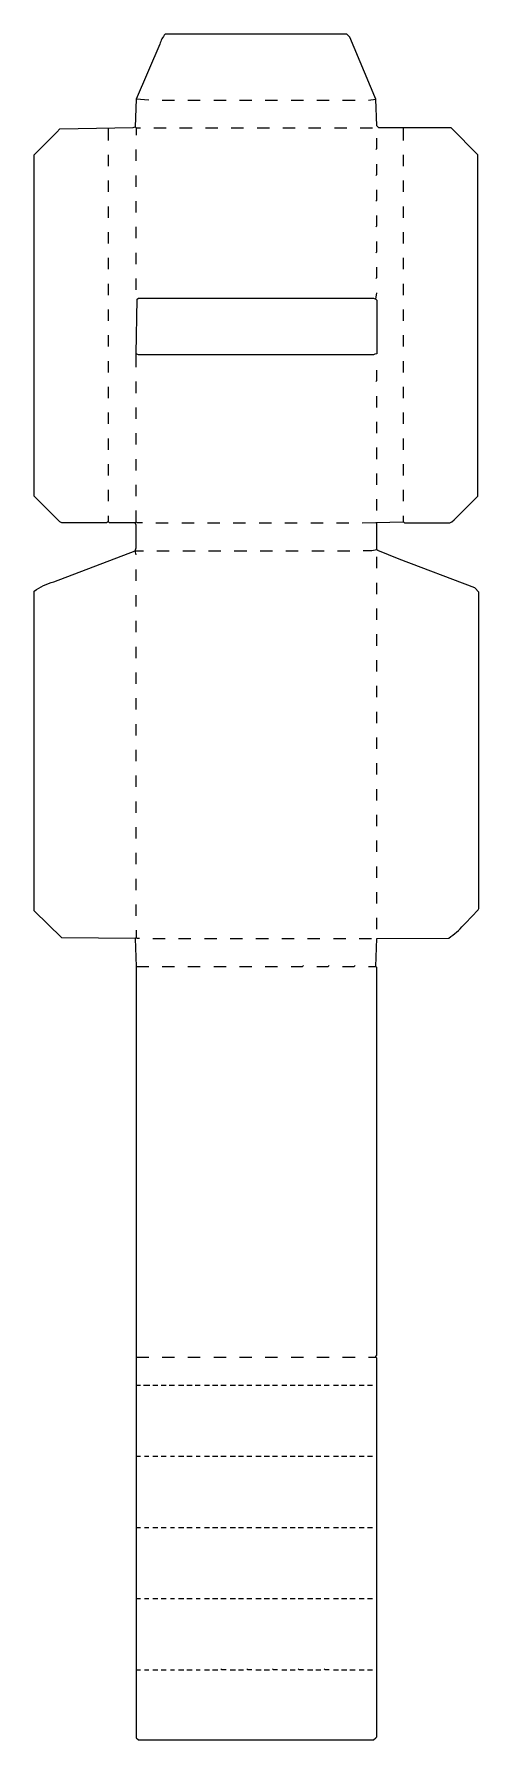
# Model space of a CAD drawing. Extents: x 24 to 455, y 85 to 1739.
import ezdxf

# ---------------------------------------------------------------- set-up
doc = ezdxf.new("R2010")
doc.units = 0
doc.layers.get('0').update_dxf_attribs({"linetype": 'CONTINUOUS'})

msp = doc.modelspace()

# ---------------------------------------------------------------- linework, layer by layer
at = {"color": 250, "linetype": 'CONTINUOUS'}
for points in [[(342, 1265), (382, 1266), (383, 1265), (427, 1265), (428.9, 1266.2), (431, 1268), (454, 1291), (454, 1622), (428, 1648), (358, 1648), (356, 1650), (355, 1676), (354.2, 1678.1), (330, 1736), (327, 1739), (151, 1739, 0.106852), (145.8, 1729.1), (123, 1676), (122, 1649), (123, 1648), (123, 1641)], [(122, 862), (50.9, 862.8), (24, 889), (24, 1199, -0.093609), (43.1, 1207.8), (122, 1238), (130, 1238)], [(123, 870), (123, 863), (122, 862), (123, 835), (123, 456), (123, 429), (123, 360), (123, 291), (123, 222), (123, 153), (123, 87), (125, 85), (353, 85), (355, 87), (356, 88), (356, 455), (355, 456), (355.2, 456.9), (356, 458), (356, 834), (355, 835), (356, 862), (426, 862.5, 0.063045), (440, 875), (442, 877), (454.2, 889.9), (455, 891), (455, 1198), (451, 1202), (377.9, 1229.8), (357.1, 1238.2), (356, 1239, -0.085202), (343, 1238)]]:
    msp.add_lwpolyline(points, format="xyb", dxfattribs=at)
for points in [[(135, 1675), (123, 1676)], [(148, 1675), (160, 1675)], [(173, 1675), (185, 1675)], [(198, 1675), (210, 1675)], [(223, 1675), (235, 1675)], [(248, 1675), (260, 1675)], [(273, 1675), (285, 1675)], [(298, 1675), (310, 1675)], [(323, 1675), (335, 1675)], [(348, 1675), (355, 1676)], [(122, 1265), (97, 1265), (96, 1266), (95.1, 1265.8), (94, 1265), (51, 1265), (49, 1266), (24, 1291), (24, 1622), (46, 1644), (49, 1647), (120, 1648.5), (122, 1649), (123, 1648), (127, 1648)], [(96, 1636), (96, 1648)], [(140, 1648), (152, 1648)], [(165, 1648), (177, 1648)], [(190, 1648), (202, 1648)], [(215, 1648), (227, 1648)], [(240, 1648), (252, 1648)], [(265, 1648), (277, 1648)], [(290, 1648), (302, 1648)], [(315, 1648), (327, 1648)], [(340, 1648), (352, 1648)], [(382, 1636), (382, 1648)], [(96, 1611), (96, 1622)], [(123, 1616), (123, 1627)], [(382, 1611), (382, 1622)], [(96, 1586), (96, 1597)], [(123, 1591), (123, 1602)], [(382, 1586), (382, 1597)], [(96, 1561), (96, 1572)], [(123, 1566), (123, 1577)], [(382, 1561), (382, 1572)], [(96, 1536), (96, 1547)], [(123, 1541), (123, 1552)], [(382, 1536), (382, 1547)], [(96, 1511), (96, 1522)], [(123, 1516), (123, 1527)], [(382, 1511), (382, 1522)], [(96, 1486), (96, 1497)], [(123, 1491), (123, 1502)], [(382, 1486), (382, 1497)], [(123, 1416), (123, 1429), (124, 1482), (125, 1483), (353, 1483), (355, 1482), (356, 1481), (356, 1429), (354.1, 1428.7), (353, 1428), (125, 1428), (123, 1429)], [(96, 1461), (96, 1472)], [(382, 1461), (382, 1472)], [(96, 1436), (96, 1447)], [(382, 1436), (382, 1447)], [(96, 1411), (96, 1422)], [(382, 1411), (382, 1422)], [(96, 1386), (96, 1397)], [(123, 1391), (123, 1402)], [(382, 1386), (382, 1397)], [(123, 1366), (123, 1377)], [(96, 1361), (96, 1372)], [(382, 1361), (382, 1372)], [(96, 1336), (96, 1347)], [(123, 1341), (123, 1352)], [(382, 1336), (382, 1347)], [(123, 1316), (123, 1327)], [(96, 1311), (96, 1322)], [(382, 1311), (382, 1322)], [(96, 1286), (96, 1297)], [(123, 1291), (123, 1302)], [(382, 1286), (382, 1297)], [(123, 1234), (122, 1238), (123, 1241), (123, 1263), (122, 1265), (123, 1266), (123, 1277)], [(96, 1266), (96, 1272)], [(129, 1265), (124, 1265), (123, 1266)], [(142, 1265), (154, 1265)], [(167, 1265), (179, 1265)], [(192, 1265), (204, 1265)], [(217, 1265), (229, 1265)], [(242, 1265), (254, 1265)], [(267, 1265), (279, 1265)], [(292, 1265), (304, 1265)], [(317, 1265), (329, 1265)], [(356, 1239), (356, 1265)], [(382, 1266), (382, 1272)], [(123, 1209), (123, 1220)], [(123, 1184), (123, 1195)], [(123, 1159), (123, 1170)], [(123, 1134), (123, 1145)], [(123, 1109), (123, 1120)], [(123, 1084), (123, 1095)], [(123, 1059), (123, 1070)], [(123, 1034), (123, 1045)], [(123, 1009), (123, 1020)], [(123, 984), (123, 995)], [(123, 959), (123, 970)], [(123, 934), (123, 945)], [(123, 909), (123, 920)], [(123, 884), (123, 895)], [(126, 862), (124, 862), (123, 863)], [(139, 862), (151, 862)], [(164, 862), (176, 862)], [(189, 862), (201, 862)], [(214, 862), (226, 862)], [(239, 862), (251, 862)], [(264, 862), (276, 862)], [(289, 862), (301, 862)], [(314, 862), (326, 862)], [(339, 862), (351, 862)], [(123, 456), (135, 456)], [(148, 456), (160, 456)], [(173, 456), (185, 456)], [(198, 456), (210, 456)], [(223, 456), (235, 456)], [(248, 456), (260, 456)], [(273, 456), (285, 456)], [(298, 456), (310, 456)], [(323, 456), (335, 456)], [(348, 456), (355, 456)], [(123, 429), (127, 429)], [(139, 429), (144, 429)], [(147, 429), (152, 429)], [(164, 429), (169, 429)], [(172, 429), (177, 429)], [(189, 429), (194, 429)], [(197, 429), (202, 429)], [(214, 429), (219, 429)], [(222, 429), (227, 429)], [(230, 429), (235, 429)], [(239, 429), (244, 429)], [(247, 429), (252, 429)], [(255, 429), (260, 429)], [(264, 429), (269, 429)], [(272, 429), (277, 429)], [(280, 429), (285, 429)], [(289, 429), (294, 429)], [(297, 429), (302, 429)], [(305, 429), (310, 429)], [(314, 429), (319, 429)], [(322, 429), (327, 429)], [(330, 429), (335, 429)], [(339, 429), (344, 429)], [(347, 429), (352, 429)], [(123, 360), (127, 360)], [(131, 360), (135, 360)], [(139, 360), (144, 360)], [(147, 360), (152, 360)], [(156, 360), (160, 360)], [(164, 360), (169, 360)], [(172, 360), (177, 360)], [(181, 360), (185, 360)], [(189, 360), (194, 360)], [(197, 360), (202, 360)], [(214, 360), (219, 360)], [(222, 360), (227, 360)], [(239, 360), (244, 360)], [(247, 360), (252, 360)], [(255, 360), (260, 360)], [(264, 360), (269, 360)], [(272, 360), (277, 360)], [(280, 360), (285, 360)], [(289, 360), (294, 360)], [(297, 360), (302, 360)], [(305, 360), (310, 360)], [(314, 360), (319, 360)], [(322, 360), (327, 360)], [(330, 360), (335, 360)], [(339, 360), (344, 360)], [(347, 360), (352, 360)], [(123, 291), (127, 291)], [(131, 291), (135, 291)], [(139, 291), (144, 291)], [(147, 291), (152, 291)], [(156, 291), (160, 291)], [(164, 291), (169, 291)], [(172, 291), (177, 291)], [(181, 291), (185, 291)], [(189, 291), (194, 291)], [(197, 291), (202, 291)], [(214, 291), (219, 291)], [(222, 291), (227, 291)], [(239, 291), (244, 291)], [(247, 291), (252, 291)], [(264, 291), (269, 291)], [(272, 291), (277, 291)], [(289, 291), (294, 291)], [(297, 291), (302, 291)], [(314, 291), (319, 291)], [(322, 291), (327, 291)], [(339, 291), (344, 291)], [(347, 291), (352, 291)], [(123, 222), (127, 222)], [(131, 222), (135, 222)], [(139, 222), (144, 222)], [(147, 222), (152, 222)], [(156, 222), (160, 222)], [(164, 222), (169, 222)], [(172, 222), (177, 222)], [(181, 222), (185, 222)], [(189, 222), (194, 222)], [(197, 222), (202, 222)], [(214, 222), (219, 222)], [(222, 222), (227, 222)], [(239, 222), (244, 222)], [(247, 222), (252, 222)], [(264, 222), (269, 222)], [(272, 222), (277, 222)], [(289, 222), (294, 222)], [(297, 222), (302, 222)], [(314, 222), (319, 222)], [(322, 222), (327, 222)], [(339, 222), (344, 222)], [(347, 222), (352, 222)], [(123, 153), (127, 153)], [(131, 153), (135, 153)], [(139, 153), (144, 153)], [(147, 153), (152, 153)], [(156, 153), (160, 153)], [(164, 153), (169, 153)], [(172, 153), (177, 153)], [(181, 153), (185, 153)], [(189, 153), (194, 153)], [(197, 153), (202, 153)], [(214, 153), (219, 153)], [(222, 153), (227, 153)], [(239, 153), (244, 153)], [(247, 153), (252, 153)], [(264, 153), (269, 153)], [(272, 153), (277, 153)], [(285, 153), (281, 153), (280, 154)], [(289, 153), (294, 153)], [(297, 153), (302, 153)], [(310, 153), (306, 153), (305, 154)], [(314, 153), (319, 153)], [(322, 153), (327, 153)], [(339, 153), (344, 153)], [(347, 153), (352, 153)]]:
    msp.add_lwpolyline(points, dxfattribs=at)
at = {"color": 252, "linetype": 'CONTINUOUS'}
for points in [[(355, 1627), (356, 1628), (356, 1638)], [(355, 1602), (356, 1603), (356, 1613)], [(355, 1577), (356, 1578), (356, 1588)], [(355, 1552), (356, 1553), (356, 1563)], [(355, 1527), (356, 1528), (356, 1538)], [(355, 1502), (356, 1503), (356, 1513)], [(355, 1402), (356, 1403), (356, 1413)], [(273, 835), (284, 835), (285, 836)], [(298, 835), (309, 835), (310, 836)], [(323, 835), (334, 835), (335, 836)]]:
    msp.add_lwpolyline(points, dxfattribs=at)
at = {"color": 251, "linetype": 'CONTINUOUS'}
for points in [[(355, 1482), (356, 1488)], [(356, 1377), (356, 1388)], [(356, 1352), (356, 1363)], [(356, 1327), (356, 1338)], [(356, 1302), (356, 1313)], [(356, 1277), (356, 1288)], [(143, 1238), (155, 1238)], [(168, 1238), (180, 1238)], [(193, 1238), (205, 1238)], [(218, 1238), (230, 1238)], [(243, 1238), (255, 1238)], [(268, 1238), (280, 1238)], [(293, 1238), (305, 1238)], [(318, 1238), (330, 1238)], [(356, 1221), (356, 1232)], [(356, 1196), (356, 1207)], [(356, 1171), (356, 1182)], [(356, 1146), (356, 1157)], [(356, 1121), (356, 1132)], [(356, 1096), (356, 1107)], [(356, 1071), (356, 1082)], [(356, 1046), (356, 1057)], [(356, 1021), (356, 1032)], [(356, 996), (356, 1007)], [(356, 971), (356, 982)], [(356, 946), (356, 957)], [(356, 921), (356, 932)], [(356, 896), (356, 907)], [(356, 871), (356, 882)], [(123, 835), (135, 835)], [(148, 835), (160, 835)], [(173, 835), (185, 835)], [(198, 835), (210, 835)], [(223, 835), (235, 835)], [(248, 835), (260, 835)], [(348, 835), (355, 835)]]:
    msp.add_lwpolyline(points, dxfattribs=at)
at = {"color": 247, "linetype": 'CONTINUOUS'}
for points in [[(130, 429), (136, 429)], [(205, 429), (210, 429)], [(205, 360), (210, 360)], [(230, 360), (235, 360)], [(305, 291), (310, 291)], [(330, 291), (335, 291)], [(305, 222), (310, 222)], [(330, 222), (335, 222)]]:
    msp.add_lwpolyline(points, dxfattribs=at)
at = {"color": 27, "linetype": 'CONTINUOUS'}
for points in [[(155, 429), (160, 429)], [(180, 429), (185, 429)], [(205, 291), (210, 291)], [(230, 291), (235, 291)], [(255, 291), (260, 291)], [(280, 291), (285, 291)], [(205, 222), (210, 222)], [(230, 222), (235, 222)], [(255, 222), (260, 222)], [(280, 222), (285, 222)], [(210, 153), (206, 153), (205, 154)], [(235, 153), (231, 153), (230, 154)], [(260, 153), (256, 153), (255, 154)], [(330, 153), (335, 153)]]:
    msp.add_lwpolyline(points, dxfattribs=at)

doc.saveas('drawing.dxf')
